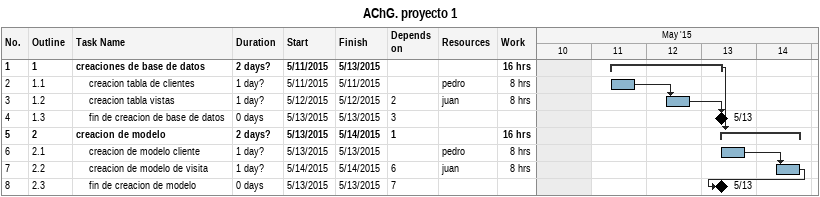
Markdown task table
AChG. proyecto 1

| ID | WBS | Task | Duration | Start | Finish | Predecessors | Resources | Work (h) |
|---|---|---|---|---|---|---|---|---|
| 1 | 1 | **creaciones de base de datos** | 2d? | 2015-05-11 | 2015-05-13 |  |  | 16 |
| 2 | 1.1 | creacion tabla de clientes | 1d? | 2015-05-11 | 2015-05-11 |  | pedro | 8 |
| 3 | 1.2 | creacion tabla vistas | 1d? | 2015-05-12 | 2015-05-12 | 2 | juan | 8 |
| 4 | 1.3 | fin de creacion de base de datos | 0d | 2015-05-13 | 2015-05-13 | 3 |  |  |
| 5 | 2 | **creacion de modelo** | 2d? | 2015-05-13 | 2015-05-14 | 1 |  | 16 |
| 6 | 2.1 | creacion de modelo cliente | 1d? | 2015-05-13 | 2015-05-13 |  | pedro | 8 |
| 7 | 2.2 | creacion de modelo de visita | 1d? | 2015-05-14 | 2015-05-14 | 6 | juan | 8 |
| 8 | 2.3 | fin de creacion de modelo | 0d | 2015-05-13 | 2015-05-13 | 7 |  |  |
